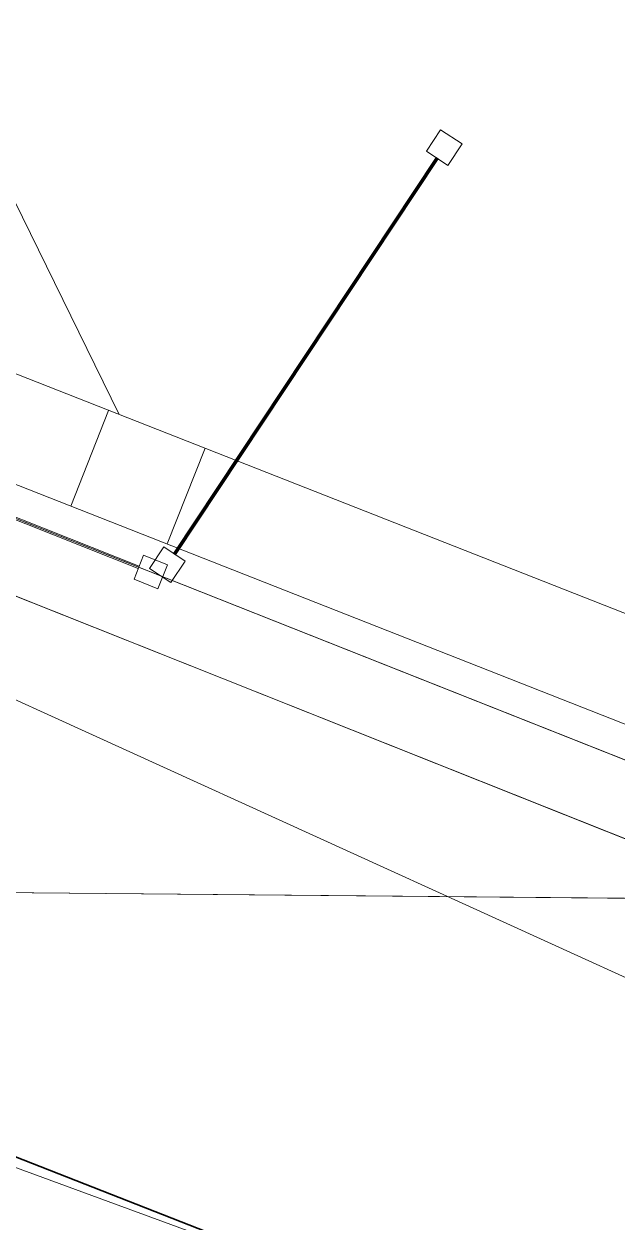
# Model space of a CAD drawing. Header units: metres. Extents: x -207 to 292, y -187 to 169.
# Drawn here: x -44.072 to -42.918, y -80.668 to -78.339 of the extents above; entities that cross this region are included whole.
import ezdxf

# ---------------------------------------------------------------- set-up
doc = ezdxf.new("R2010")
doc.units = ezdxf.units.M
for name, color, linetype, lineweight in [('A-GLAZ-CWMG', 7, 'Continuous', 9), ('C-TOPO', 7, 'Continuous', 9), ('C-TOPO-MAJR', 7, 'Continuous', 35), ('C-TOPO-MINR', 7, 'Continuous', 9), ('CERCO INTERIOR', 7, 'Continuous', 9), ('solera', 7, 'Continuous', 35), ('VEREDAS', 7, 'Continuous', 9)]:
    doc.layers.add(name, color=color, linetype=linetype, lineweight=lineweight)
doc.layers.add('PR10-ARQ-PL-001-Emplazamiento-C-1_dwg', color=7, linetype='Continuous', lineweight=9, true_color=0x767676)

# ---------------------------------------------------------------- blocks, each defined once
blk = doc.blocks.new('Circular Mullion - 5mm-2145617-PLANTA EMPLAZAMIENTO ACTUALIZADO')
at = {"layer": 'A-GLAZ-CWMG'}
for p, q in [((-44.4821, -79.1447), (-44.483, -79.1471)), ((-44.483, -79.1471), (-43.8496, -79.3977)), ((-44.4812, -79.1424), (-44.4821, -79.1447)), ((-43.8487, -79.3954), (-44.4821, -79.1447)), ((-44.4821, -79.1447), (-43.8487, -79.3954)), ((-43.8478, -79.3931), (-44.4812, -79.1424)), ((-43.8496, -79.3977), (-43.8487, -79.3954)), ((-43.8487, -79.3954), (-43.8478, -79.3931))]:
    blk.add_line(p, q, dxfattribs=at)
blk = doc.blocks.new('Quad Corner Mullion - 50x50 mm-2128572-PLANTA EMPLAZAMIENTO ACTUALIZADO')
at = {"layer": 'A-GLAZ-CWMG'}
for p, q in [((0.025, 0.025), (-0.025, 0.025)), ((-0.025, 0.025), (-0.025, -0.025)), ((0.025, -0.025), (0.025, 0.025)), ((-0.025, -0.025), (0.025, -0.025))]:
    blk.add_line(p, q, dxfattribs=at)
blk = doc.blocks.new('Quad Corner Mullion - 50x50 mm-2128573-PLANTA EMPLAZAMIENTO ACTUALIZADO')
at = {"layer": 'A-GLAZ-CWMG'}
for p, q in [((-0.025, -0.025), (-0.025, 0.025)), ((-0.025, 0.025), (0.025, 0.025)), ((0.025, 0.025), (0.025, -0.025)), ((0.025, -0.025), (-0.025, -0.025))]:
    blk.add_line(p, q, dxfattribs=at)
blk = doc.blocks.new('Quad Corner Mullion - 50x50 mm-2128574-PLANTA EMPLAZAMIENTO ACTUALIZADO')
at = {"layer": 'A-GLAZ-CWMG'}
for p, q in [((0.025, 0.025), (-0.025, 0.025)), ((-0.025, 0.025), (-0.025, -0.025)), ((0.025, -0.025), (0.025, 0.025)), ((-0.025, -0.025), (0.025, -0.025))]:
    blk.add_line(p, q, dxfattribs=at)
blk = doc.blocks.new('Quad Corner Mullion - 50x50 mm-2128575-PLANTA EMPLAZAMIENTO ACTUALIZADO')
at = {"layer": 'A-GLAZ-CWMG'}
for p, q in [((-0.025, -0.025), (-0.025, 0.025)), ((-0.025, 0.025), (0.025, 0.025)), ((0.025, 0.025), (0.025, -0.025)), ((0.025, -0.025), (-0.025, -0.025))]:
    blk.add_line(p, q, dxfattribs=at)
blk = doc.blocks.new('Circular Mullion - 5mm-2145737-PLANTA EMPLAZAMIENTO ACTUALIZADO')
at = {"layer": 'A-GLAZ-CWMG'}
for p, q in [((-43.2702, -78.5989), (-43.7812, -79.3684)), ((-43.2682, -78.6003), (-43.7792, -79.3697)), ((-43.7792, -79.3697), (-43.2682, -78.6003)), ((-43.7771, -79.3711), (-43.2661, -78.6017)), ((-43.2682, -78.6003), (-43.2702, -78.5989)), ((-43.2661, -78.6017), (-43.2682, -78.6003)), ((-43.7812, -79.3684), (-43.7792, -79.3697)), ((-43.7792, -79.3697), (-43.7771, -79.3711))]:
    blk.add_line(p, q, dxfattribs=at)
blk = doc.blocks.new('YADRAN_LASQUEMAS_ARQ_MO_002_TERRAZAS_rvt-1-PLANTA EMPLAZAMIENTO ACTUALIZADO')
at = {"layer": 'A-GLAZ-CWMG', "lineweight": 9, "extrusion": (0, 0, -1)}
for name, p, rotation in [('Quad Corner Mullion - 50x50 mm-2128572-PLANTA EMPLAZAMIENTO ACTUALIZADO', (43.2543, -78.5795), 123.5900000000007), ('Quad Corner Mullion - 50x50 mm-2128573-PLANTA EMPLAZAMIENTO ACTUALIZADO', (43.2543, -78.5795), 123.5900000000007), ('Quad Corner Mullion - 50x50 mm-2128572-PLANTA EMPLAZAMIENTO ACTUALIZADO', (43.8254, -79.4046), 201.5900000000006), ('Quad Corner Mullion - 50x50 mm-2128573-PLANTA EMPLAZAMIENTO ACTUALIZADO', (43.8254, -79.4046), 201.5900000000006)]:
    blk.add_blockref(name, p, dxfattribs=dict(at, rotation=rotation))
at = {"layer": 'A-GLAZ-CWMG', "lineweight": 9}
for name in ['Circular Mullion - 5mm-2145737-PLANTA EMPLAZAMIENTO ACTUALIZADO', 'Circular Mullion - 5mm-2145737-PLANTA EMPLAZAMIENTO ACTUALIZADO', 'Circular Mullion - 5mm-2145737-PLANTA EMPLAZAMIENTO ACTUALIZADO', 'Circular Mullion - 5mm-2145737-PLANTA EMPLAZAMIENTO ACTUALIZADO', 'Circular Mullion - 5mm-2145617-PLANTA EMPLAZAMIENTO ACTUALIZADO', 'Circular Mullion - 5mm-2145617-PLANTA EMPLAZAMIENTO ACTUALIZADO', 'Circular Mullion - 5mm-2145617-PLANTA EMPLAZAMIENTO ACTUALIZADO', 'Circular Mullion - 5mm-2145617-PLANTA EMPLAZAMIENTO ACTUALIZADO']:
    blk.add_blockref(name, (0, 0), dxfattribs=at)
at = {"layer": 'A-GLAZ-CWMG', "lineweight": 9, "rotation": 236.4099999999993}
for name in ['Quad Corner Mullion - 50x50 mm-2128574-PLANTA EMPLAZAMIENTO ACTUALIZADO', 'Quad Corner Mullion - 50x50 mm-2128575-PLANTA EMPLAZAMIENTO ACTUALIZADO']:
    blk.add_blockref(name, (-43.793, -79.3906), dxfattribs=at)
blk = doc.blocks.new('PR10-ARQ-PL-001-Emplazamiento-C-1_dwg-674643-PLANTA EMPLAZAMIENTO ACTUALIZADO')
at = {"layer": 'C-TOPO', "flags": 128}
for points in [[(-45.1633, -13.6217), (-58.6543, -47.8947), (-65.3734, -64.9642), (-65.5549, -65.8114), (-65.638, -66.6738), (-65.6215, -67.5401), (-65.5057, -68.3987), (-65.2922, -69.2384), (-65.2408, -69.3733), (-64.9836, -70.048), (-64.5842, -70.8169), (-64.0992, -71.5348), (-63.535, -72.1923), (-62.899, -72.7808), (-62.1997, -73.2923), (-61.4463, -73.7202), (-49.7008, -78.3357), (-47.3327, -79.2663), (-34.5353, -84.2951), (-34.5071, -84.3062), (-33.6574, -84.4757), (-32.7939, -84.5477), (-31.9279, -84.5212)], [(-31.9279, -84.5212), (-32.7939, -84.5477), (-33.6574, -84.4757), (-34.5071, -84.3062), (-34.5353, -84.2951), (-47.3327, -79.2663), (-49.7008, -78.3357), (-61.4463, -73.7202), (-62.1997, -73.2923), (-62.899, -72.7808), (-63.535, -72.1923), (-64.0992, -71.5348), (-64.5842, -70.8169), (-64.9836, -70.048), (-65.2408, -69.3733), (-65.2922, -69.2384), (-65.5057, -68.3987), (-65.6215, -67.5401), (-65.638, -66.6738), (-65.5549, -65.8114), (-65.3734, -64.9642), (-58.6543, -47.8947), (-45.1633, -13.6217)], [(-32.2393, -83.3087), (-33.0772, -83.3462), (-33.6355, -83.3035), (-33.9134, -83.2823), (-34.7359, -83.118), (-35.5325, -82.8555), (-35.6558, -82.8065), (-35.8831, -82.716), (-38.6629, -81.61), (-41.2795, -80.5689), (-44.5972, -79.2487), (-45.0345, -79.0748), (-46.2802, -78.5791), (-49.1653, -77.4311), (-52.133, -76.2503)], [(-52.133, -76.2503), (-49.1653, -77.4311), (-46.2802, -78.5791), (-45.0345, -79.0748), (-44.5972, -79.2487), (-41.2795, -80.5689), (-38.6629, -81.61), (-35.8831, -82.716), (-35.6558, -82.8065), (-35.5325, -82.8555), (-34.7359, -83.118), (-33.9134, -83.2823), (-33.6355, -83.3035), (-33.0772, -83.3462), (-32.2393, -83.3087)], [(-41.4134, -76.7159), (-41.9217, -78.1125), (-42.2371, -78.9792), (-42.2714, -79.0732), (-42.4474, -79.5568), (-42.5819, -79.8967), (-44.2798, -79.2248), (-44.6888, -79.0629), (-45.2714, -78.8324), (-46.4352, -78.3719), (-48.3047, -77.6321), (-47.843, -76.4893), (-47.7608, -76.2858), (-47.7545, -76.2704), (-44.0715, -77.7585), (-43.8859, -77.2945), (-42.5655, -73.9935), (-40.539, -68.9272), (-40.3742, -68.5151), (-38.6491, -64.2454)], [(-41.4134, -76.7159), (-41.9217, -78.1125), (-42.2371, -78.9792), (-42.2714, -79.0732), (-42.4474, -79.5568), (-42.5819, -79.8967), (-44.2798, -79.2248), (-44.6888, -79.0629), (-45.2714, -78.8324), (-46.4352, -78.3719), (-48.3047, -77.6321), (-47.843, -76.4893), (-47.7608, -76.2858), (-47.7545, -76.2704), (-44.0715, -77.7585), (-43.8859, -77.2945)]]:
    blk.add_lwpolyline(points, dxfattribs=at)
at = {"layer": 'C-TOPO-MAJR', "color": 1, "lineweight": 9, "true_color": 0xff0000, "flags": 128}
blk.add_lwpolyline([(-29.9441, -80.155), (-45.4246, -80.0161), (-46.8074, -80.3823), (-46.8159, -80.3786), (-47.065, -80.2706), (-47.3253, -80.1578), (-47.6991, -79.9957), (-49.7023, -78.4306), (-50.0494, -78.4815), (-50.027, -78.4277), (-49.9667, -78.2312), (-49.9561, -78.1179), (-49.8467, -77.8398), (-49.0207, -74.5888), (-43.5179, -57.2013), (-42.1728, -52.8152), (-40.8687, -49.6774), (-39.5781, -46.8198), (-33.0233, -25.185)], dxfattribs=at)
at = {"layer": 'C-TOPO-MINR', "color": 9, "true_color": 0xc0c0c0, "flags": 128}
for points in [[(-33.909, -84.3846), (-36.0544, -83.7355), (-36.1384, -83.7074), (-36.1632, -83.7035), (-36.1754, -83.692), (-38.3955, -82.7436), (-38.8122, -82.5949), (-38.8156, -82.5876), (-41.2201, -81.6199), (-41.5909, -81.4779), (-44.2532, -80.5019), (-44.7077, -80.2952), (-44.7455, -80.2981), (-46.1196, -79.6811), (-46.1569, -79.6432), (-46.3859, -79.5691), (-46.4024, -79.5471), (-48.9552, -78.6172), (-49.2532, -78.5157), (-52.2803, -77.3144)], [(-52.2936, -76.6302), (-49.813, -77.4988), (-49.2003, -77.7419), (-46.723, -78.5854), (-46.3004, -78.7393), (-46.2275, -78.8366), (-45.2127, -79.165), (-45.0475, -79.3329), (-44.8301, -79.4305), (-44.6146, -79.4138), (-42.0218, -80.5929)]]:
    blk.add_lwpolyline(points, dxfattribs=at)
at = {"layer": 'CERCO INTERIOR'}
for p, q in [((-43.9807, -79.2764), (-43.9072, -79.0904)), ((-43.7931, -79.3501), (-43.7196, -79.1641))]:
    blk.add_line(p, q, dxfattribs=at)
at = {"layer": 'CERCO INTERIOR', "flags": 128}
for points in [[(-26.8741, -80.1294), (-28.514, -82.005), (-30.8001, -83.2053), (-33.4752, -83.4056), (-60.3697, -72.8347), (-62.4829, -71.5802), (-63.9697, -69.4823), (-64.498, -67.058), (-63.9585, -64.4298), (-36.3095, 6.0376), (-35.1236, 8.298), (-33.1334, 9.8905), (-30.636, 10.5944), (-28.0565, 10.3374), (-2.0459, 0.0167), (-0.0433, -1.295), (1.477, -3.3782), (1.9717, -5.8104), (1.4969, -8.3035), (0.5782, -10.6383), (-26.9308, -80.2728)], [(-33.402, -83.2195), (-60.2815, -72.6544), (-62.3443, -71.4299), (-63.7829, -69.3999), (-64.2936, -67.0568), (-63.766, -64.4868), (-36.1273, 5.9543), (-34.9659, 8.168), (-33.0401, 9.709), (-30.6181, 10.3917), (-28.1043, 10.1412), (-2.1386, -0.1617), (-0.1834, -1.4423), (1.2897, -3.4609), (1.7679, -5.8117), (1.3039, -8.2477), (0.3921, -10.565)]]:
    blk.add_lwpolyline(points, dxfattribs=at)
at = {"layer": 'solera'}
blk.add_line((-61.4463, -73.7202), (-34.5071, -84.3062), dxfattribs=at)
at = {"layer": 'VEREDAS', "flags": 128}
blk.add_lwpolyline([(-31.291, -45.8737), (-31.7356, -47.0358), (-33.2908, -49.759), (-33.5606, -49.8419), (-34.4434, -52.2459), (-34.1948, -53.1181), (-44.3011, -78.2547), (-43.8866, -79.0985)], dxfattribs=at)

msp = doc.modelspace()

# ---------------------------------------------------------------- linework, layer by layer
at = {"layer": 'C-TOPO'}
for p, q in [((-42.5819, -79.8967), (-44.2798, -79.2248)), ((-44.2798, -79.2248), (-42.5819, -79.8967)), ((-47.3327, -79.2663), (-34.5353, -84.2951)), ((-34.5353, -84.2951), (-47.3327, -79.2663)), ((-41.2795, -80.5689), (-44.5972, -79.2487)), ((-44.5972, -79.2487), (-41.2795, -80.5689))]:
    msp.add_line(p, q, dxfattribs=at)
at = {"layer": 'C-TOPO-MAJR', "color": 1, "lineweight": 9, "true_color": 0xff0000, "flags": 128}
msp.add_lwpolyline([(-45.4246, -80.0161), (-29.9441, -80.155), (-25.7176, -80.1929)], dxfattribs=at)
at = {"layer": 'C-TOPO-MINR', "color": 9, "true_color": 0xc0c0c0, "flags": 128}
for points in [[(-52.2936, -76.6302), (-49.813, -77.4988), (-49.2003, -77.7419), (-46.723, -78.5854), (-46.3004, -78.7393), (-46.2275, -78.8366), (-45.2127, -79.165), (-45.0475, -79.3329), (-44.8301, -79.4305), (-44.6146, -79.4138), (-42.0218, -80.5929)], [(-52.2803, -77.3144), (-49.2532, -78.5157), (-48.9552, -78.6172), (-46.4024, -79.5471), (-46.3859, -79.5691), (-46.1569, -79.6432), (-46.1196, -79.6811), (-44.7455, -80.2981), (-44.7077, -80.2952), (-44.2532, -80.5019), (-41.5909, -81.4779), (-41.2201, -81.6199), (-38.8156, -82.5876), (-38.8122, -82.5949), (-38.3955, -82.7436), (-36.1754, -83.692), (-36.1632, -83.7035), (-36.1384, -83.7074), (-36.0544, -83.7355), (-33.909, -84.3846)]]:
    msp.add_lwpolyline(points, dxfattribs=at)

# ---------------------------------------------------------------- block references
at = {"lineweight": 5}
msp.add_blockref('YADRAN_LASQUEMAS_ARQ_MO_002_TERRAZAS_rvt-1-PLANTA EMPLAZAMIENTO ACTUALIZADO', (0, 0), dxfattribs=at)
at = {"layer": 'PR10-ARQ-PL-001-Emplazamiento-C-1_dwg', "color": 7}
msp.add_blockref('PR10-ARQ-PL-001-Emplazamiento-C-1_dwg-674643-PLANTA EMPLAZAMIENTO ACTUALIZADO', (0, 0), dxfattribs=at)

doc.saveas('drawing.dxf')
